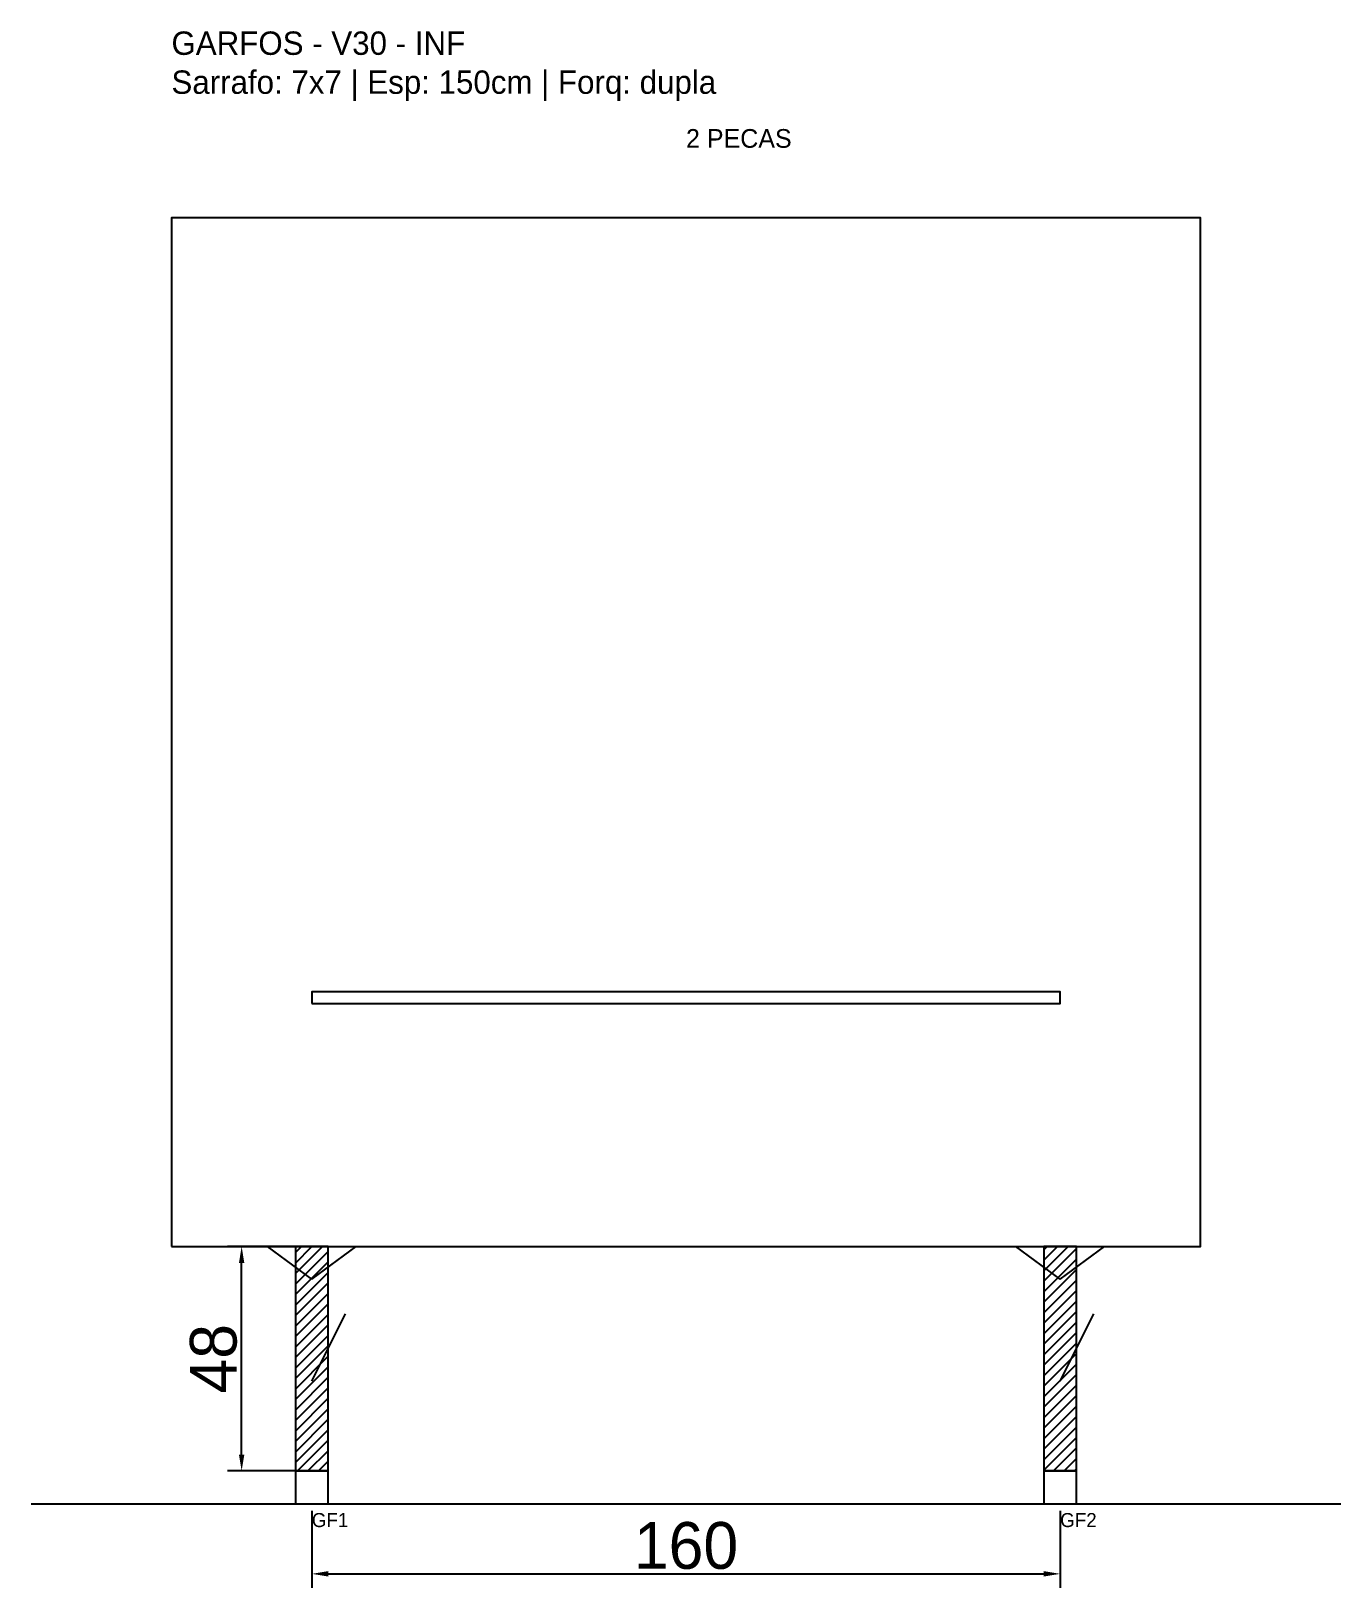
# Model space of a CAD drawing. Header units: metres. Extents: x -30 to 250, y -25 to 308.
import ezdxf

# ---------------------------------------------------------------- set-up
doc = ezdxf.new("R2010")
doc.units = ezdxf.units.M
for name, color, linetype in [('BARRA_ANCORAGEM', 1, 'Continuous'), ('COTA', 241, 'Continuous'), ('GARFOS OK', 3, 'Continuous'), ('NOME DA VIGA', 6, 'Continuous'), ('SARR_7x7', 40, 'Continuous'), ('TIRAS REESCORAMENTO', 252, 'Continuous'), ('VIGAS', 3, 'Continuous')]:
    doc.layers.add(name, color=color, linetype=linetype)
doc.dimstyles.new('EZ DXF', dxfattribs={"dimtxt": 10, "dimasz": 3.5, "dimexe": 3, "dimexo": 1.5, "dimgap": 1, "dimtad": 1, "dimdec": 1, "dimdsep": 46, "dimcen": 2.5, "dimazin": 3, "dimtfac": 1, "dimtmove": 0, "dimatfit": 3})

msp = doc.modelspace()

# ---------------------------------------------------------------- hatches: boundary and pattern name
at = {"layer": 'COTA'}
h = msp.add_hatch(dxfattribs=at)
h.set_pattern_fill('ANSI31', scale=0.5)
h.paths.add_polyline_path([(26.5, 0), (33.5, 0), (33.5, 48), (26.5, 48)])
h = msp.add_hatch(dxfattribs=at)
h.set_pattern_fill('ANSI31', scale=0.5)
h.paths.add_polyline_path([(186.5, 0), (193.5, 0), (193.5, 48), (186.5, 48)])

# ---------------------------------------------------------------- linework, layer by layer
at = {"layer": 'BARRA_ANCORAGEM'}
for p, q in [((30, 19.2), (37.2, 33.6)), ((190, 19.2), (197.2, 33.6))]:
    msp.add_line(p, q, dxfattribs=at)
at = {"layer": 'GARFOS OK'}
for p, q in [((30, 41), (20.5, 48)), ((20.5, 48), (39.5, 48)), ((30, 41), (39.5, 48)), ((190, 41), (180.5, 48)), ((180.5, 48), (199.5, 48)), ((190, 41), (199.5, 48))]:
    msp.add_line(p, q, dxfattribs=at)
at = {"layer": 'GARFOS OK', "linetype": 'CONTINUOUS'}
msp.add_line((-30, -7), (250, -7), dxfattribs=at)
at = {"layer": 'GARFOS OK'}
for points in [[(26.5, 0), (33.5, 0), (33.5, 48), (26.5, 48), (26.5, 0)], [(186.5, 0), (193.5, 0), (193.5, 48), (186.5, 48), (186.5, 0)]]:
    msp.add_lwpolyline(points, dxfattribs=at)
at = {"layer": 'SARR_7x7'}
for points in [[(26.5, -7), (33.5, -7), (33.5, 0), (26.5, 0), (26.5, -7)], [(186.5, -7), (193.5, -7), (193.5, 0), (186.5, 0), (186.5, -7)]]:
    msp.add_lwpolyline(points, dxfattribs=at)
at = {"layer": 'TIRAS REESCORAMENTO'}
msp.add_lwpolyline([(30, 100), (190, 100), (190, 102.5), (30, 102.5), (30, 100)], dxfattribs=at)
at = {"layer": 'VIGAS'}
msp.add_lwpolyline([(0, 48), (220, 48), (220, 268), (0, 268), (0, 48)], dxfattribs=at)

# ---------------------------------------------------------------- texts
at = {"layer": 'NOME DA VIGA'}
for s, height, p in [('2 PECAS', 4, (110, 283)), ('GF1', 3, (30, -12)), ('GF2', 3, (190, -12))]:
    msp.add_text(s, height=height, dxfattribs=at).set_placement(p)
at = {"layer": 'NOME DA VIGA', "insert": (0, 293), "char_height": 5, "attachment_point": 7}
msp.add_mtext('GARFOS - V30 - INF\\PSarrafo: 7x7 | Esp: 150cm | Forq: dupla', dxfattribs=at)

# ---------------------------------------------------------------- dimensions: what is measured, and where the dimension line sits
at = {"layer": 'COTA'}
msp.add_linear_dim(base=(15, 0), p1=(30, 0), p2=(30, 48), angle=90, dimstyle='EZ DXF', dxfattribs=at).render()
msp.add_linear_dim(base=(30, -22), p1=(30, -7), p2=(190, -7), dimstyle='EZ DXF', dxfattribs=at).render()

doc.saveas('drawing.dxf')
